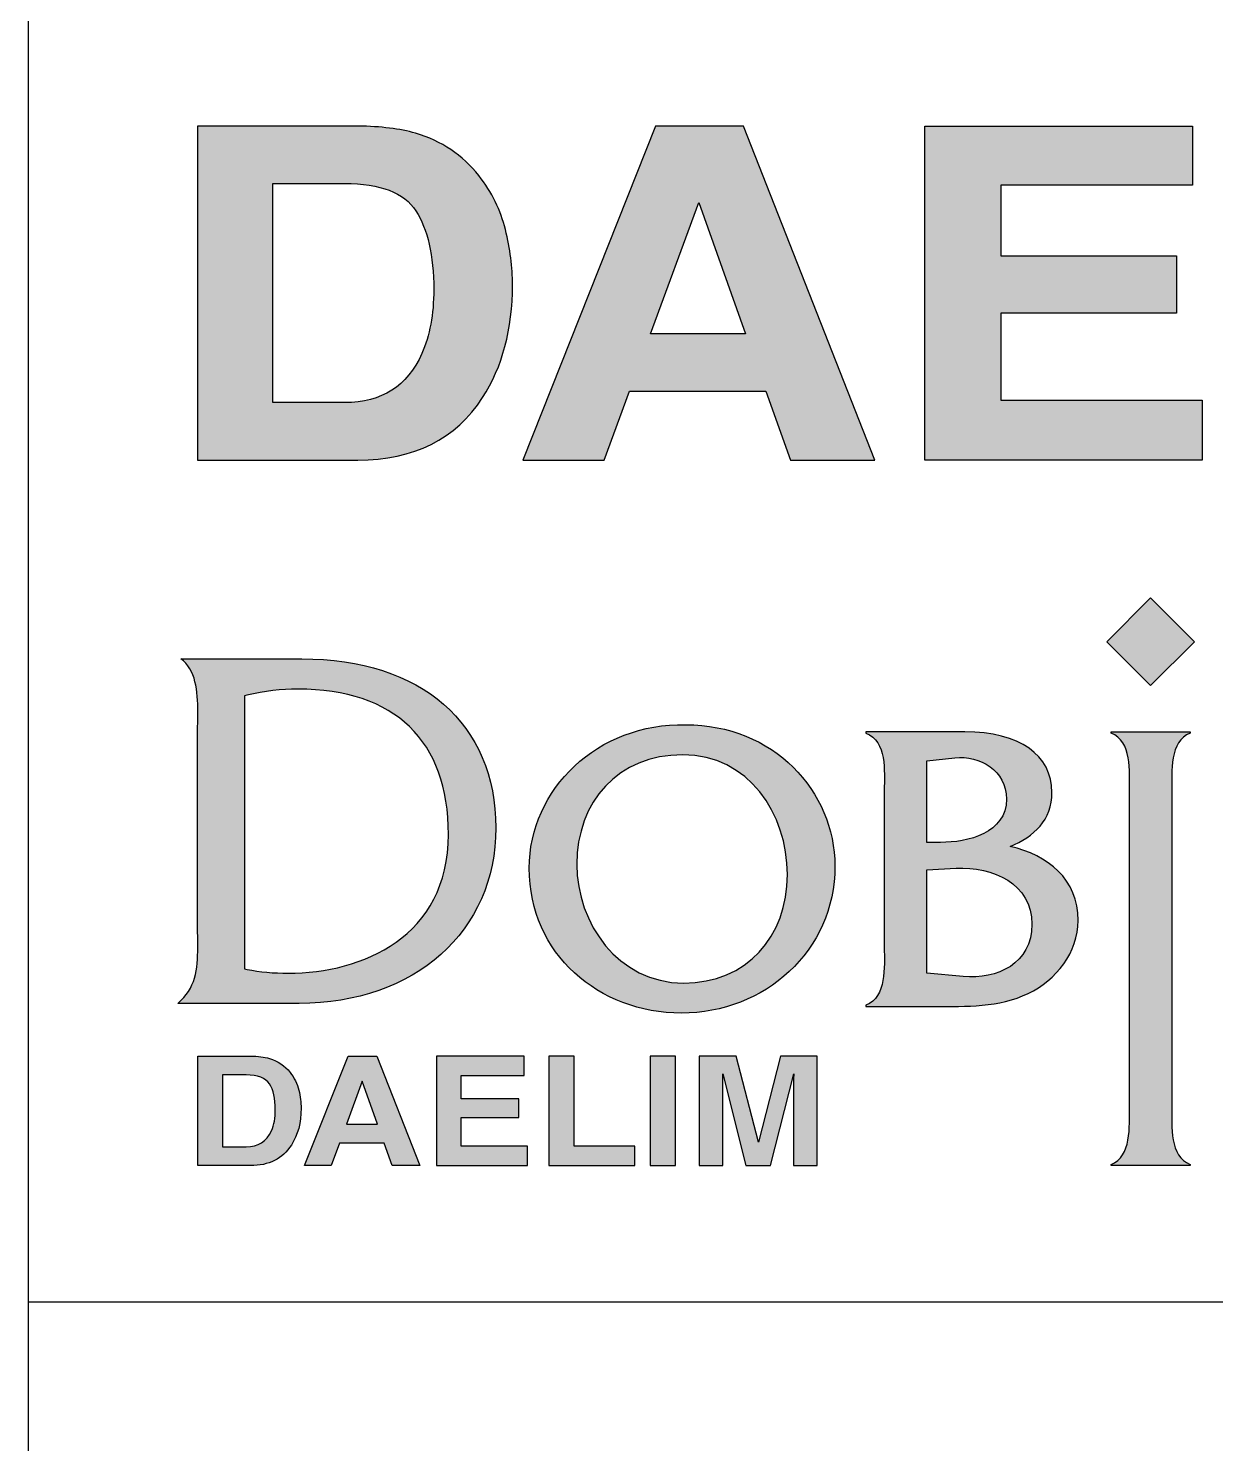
# Model space of a CAD drawing. Extents: x -3383 to -2963, y -4299 to -3705.
# Drawn here: x -3348.61 to -3336.5, y -3793.87 to -3779.44 of the extents above; entities that cross this region are included whole.
import ezdxf

# ---------------------------------------------------------------- set-up
doc = ezdxf.new("R2010")
doc.units = 0
doc.header["$LTSCALE"] = 7
doc.layers.get('0').update_dxf_attribs({"color": 2, "linetype": 'CONTINUOUS'})
doc.layers.add('D', color=2, linetype='CONTINUOUS')

msp = doc.modelspace()

# ---------------------------------------------------------------- hatches: boundary and pattern name
at = {"layer": 'D'}
h = msp.add_hatch(color=256, dxfattribs=at)
h.dxf.hatch_style = 2
edge = h.paths.add_edge_path()
edge.add_spline(control_points=[(-3345.250866, -3780.432501), (-3345.250866, -3780.432501), (-3346.88558, -3780.432501), (-3346.88558, -3780.432501), (-3346.88558, -3780.432501), (-3346.88558, -3783.83765), (-3346.88558, -3783.83765), (-3346.88558, -3783.83765), (-3345.250866, -3783.83765), (-3345.250866, -3783.83765), (-3344.677507, -3783.83765), (-3344.251773, -3783.62505), (-3343.977883, -3783.201777), (-3343.7764, -3782.887887), (-3343.673748, -3782.504134), (-3343.673748, -3782.050939), (-3343.673748, -3781.872801), (-3343.698104, -3781.684894), (-3343.745931, -3781.487951), (-3343.793631, -3781.291275), (-3343.884829, -3781.107628), (-3344.01597, -3780.938133), (-3344.181291, -3780.728681), (-3344.396912, -3780.584568), (-3344.662216, -3780.505246), (-3344.820256, -3780.460356), (-3345.015077, -3780.435663), (-3345.250866, -3780.432501)], knot_values=[0, 0, 0, 0, 1, 1, 1, 2, 2, 2, 3, 3, 3, 4, 4, 4, 5, 5, 5, 6, 6, 6, 7, 7, 7, 8, 8, 8, 9, 9, 9, 9], degree=3, periodic=0)
edge = h.paths.add_edge_path()
edge.add_spline(control_points=[(-3345.38434, -3781.018144), (-3345.021388, -3781.018144), (-3344.779148, -3781.11079), (-3344.658576, -3781.297305), (-3344.538889, -3781.482316), (-3344.476924, -3781.751048), (-3344.476924, -3782.09871), (-3344.476924, -3782.352067), (-3344.517133, -3782.569473), (-3344.597847, -3782.752966), (-3344.746274, -3783.084156), (-3345.008289, -3783.25188), (-3345.38434, -3783.25188), (-3345.38434, -3783.25188), (-3346.117399, -3783.25188), (-3346.117399, -3783.25188), (-3346.117399, -3783.25188), (-3346.117399, -3781.018144), (-3346.117399, -3781.018144), (-3346.117399, -3781.018144), (-3345.38434, -3781.018144), (-3345.38434, -3781.018144)], knot_values=[0, 0, 0, 0, 1, 1, 1, 2, 2, 2, 3, 3, 3, 4, 4, 4, 5, 5, 5, 6, 6, 6, 7, 7, 7, 7], degree=3, periodic=0)
h = msp.add_hatch(color=256, dxfattribs=at)
h.dxf.hatch_style = 2
edge = h.paths.add_edge_path()
edge.add_spline(control_points=[(-3343.568678, -3783.83765), (-3343.568678, -3783.83765), (-3342.738321, -3783.83765), (-3342.738321, -3783.83765), (-3342.738321, -3783.83765), (-3342.479946, -3783.134386), (-3342.479946, -3783.134386), (-3342.479946, -3783.134386), (-3341.089342, -3783.134386), (-3341.089342, -3783.134386), (-3341.089342, -3783.134386), (-3340.839485, -3783.83765), (-3340.839485, -3783.83765), (-3340.839485, -3783.83765), (-3339.978854, -3783.83765), (-3339.978854, -3783.83765), (-3339.978854, -3783.83765), (-3341.316207, -3780.432501), (-3341.316207, -3780.432501), (-3341.316207, -3780.432501), (-3342.21595, -3780.432501), (-3342.21595, -3780.432501), (-3342.21595, -3780.432501), (-3343.568678, -3783.83765), (-3343.568678, -3783.83765)], knot_values=[0, 0, 0, 0, 1, 1, 1, 2, 2, 2, 3, 3, 3, 4, 4, 4, 5, 5, 5, 6, 6, 6, 7, 7, 7, 8, 8, 8, 8], degree=3, periodic=0)
edge = h.paths.add_edge_path()
edge.add_spline(control_points=[(-3341.77456, -3781.210983), (-3341.77456, -3781.210983), (-3341.297964, -3782.54998), (-3341.297964, -3782.54998), (-3341.297964, -3782.54998), (-3342.266798, -3782.54998), (-3342.266798, -3782.54998), (-3342.266798, -3782.54998), (-3341.77456, -3781.210983), (-3341.77456, -3781.210983)], knot_values=[0, 0, 0, 0, 1, 1, 1, 2, 2, 2, 3, 3, 3, 3], degree=3, periodic=0)
h = msp.add_hatch(color=256, dxfattribs=at)
h.dxf.hatch_style = 2
edge = h.paths.add_edge_path()
edge.add_spline(control_points=[(-3336.736623, -3781.035852), (-3336.736623, -3781.035852), (-3338.69214, -3781.035852), (-3338.69214, -3781.035852), (-3338.69214, -3781.035852), (-3338.69214, -3781.755588), (-3338.69214, -3781.755588), (-3338.69214, -3781.755588), (-3336.900707, -3781.755588), (-3336.900707, -3781.755588), (-3336.900707, -3781.755588), (-3336.900707, -3782.340261), (-3336.900707, -3782.340261), (-3336.900707, -3782.340261), (-3338.69214, -3782.340261), (-3338.69214, -3782.340261), (-3338.69214, -3782.340261), (-3338.69214, -3783.227173), (-3338.69214, -3783.227173), (-3338.69214, -3783.227173), (-3336.638482, -3783.227173), (-3336.638482, -3783.227173), (-3336.638482, -3783.227173), (-3336.638482, -3783.83765), (-3336.638482, -3783.83765), (-3336.638482, -3783.83765), (-3339.466786, -3783.83765), (-3339.466786, -3783.83765), (-3339.466786, -3783.83765), (-3339.466786, -3780.432501), (-3339.466786, -3780.432501), (-3339.466786, -3780.432501), (-3336.736623, -3780.432501), (-3336.736623, -3780.432501), (-3336.736623, -3780.432501), (-3336.736623, -3781.035852), (-3336.736623, -3781.035852)], knot_values=[0, 0, 0, 0, 1, 1, 1, 2, 2, 2, 3, 3, 3, 4, 4, 4, 5, 5, 5, 6, 6, 6, 7, 7, 7, 8, 8, 8, 9, 9, 9, 10, 10, 10, 11, 11, 11, 12, 12, 12, 12], degree=3, periodic=0)
h = msp.add_hatch(color=256, dxfattribs=at)
h.dxf.hatch_style = 2
h.paths.add_polyline_path([(-3336.716793, -3785.690444), (-3337.164642, -3786.137888), (-3337.612045, -3785.690352), (-3337.164642, -3785.242815)])
h = msp.add_hatch(color=256, dxfattribs=at)
h.dxf.hatch_style = 2
edge = h.paths.add_edge_path()
edge.add_spline(control_points=[(-3346.382426, -3786.23548), (-3346.382426, -3786.23548), (-3346.406465, -3786.240924), (-3346.406465, -3786.240924), (-3346.406465, -3786.240924), (-3346.406465, -3789.026523), (-3346.406465, -3789.026523), (-3346.406465, -3789.026523), (-3346.381573, -3789.031566), (-3346.381573, -3789.031566), (-3346.250604, -3789.058034), (-3346.112835, -3789.070682), (-3345.960528, -3789.070682), (-3345.207004, -3789.070682), (-3344.326925, -3788.700074), (-3344.326925, -3787.655423), (-3344.326925, -3786.700122), (-3344.872815, -3786.173943), (-3345.863903, -3786.173943), (-3346.029804, -3786.173943), (-3346.199355, -3786.194022), (-3346.382426, -3786.23548)], knot_values=[0, 0, 0, 0, 1, 1, 1, 2, 2, 2, 3, 3, 3, 4, 4, 4, 5, 5, 5, 6, 6, 6, 7, 7, 7, 7], degree=3, periodic=0)
edge = h.paths.add_edge_path()
edge.add_spline(control_points=[(-3345.823165, -3785.865549), (-3344.602325, -3785.865549), (-3343.843937, -3786.526137), (-3343.843937, -3787.589788), (-3343.843937, -3788.643359), (-3344.668969, -3789.379076), (-3345.850398, -3789.379076), (-3345.850398, -3789.379076), (-3346.971377, -3789.379076), (-3347.088638, -3789.379076), (-3346.904553, -3789.226613), (-3346.883668, -3789.030529), (-3346.883668, -3788.805996), (-3346.883668, -3788.777592), (-3346.883935, -3788.74905), (-3346.88423, -3788.720061), (-3346.88423, -3788.720061), (-3346.884903, -3788.627064), (-3346.884903, -3788.627064), (-3346.884903, -3788.627064), (-3346.884903, -3786.579796), (-3346.884903, -3786.579796), (-3346.884903, -3786.579796), (-3346.884115, -3786.498319), (-3346.884115, -3786.498319), (-3346.883668, -3786.467619), (-3346.883147, -3786.435657), (-3346.883147, -3786.403114), (-3346.883147, -3786.200637), (-3346.902368, -3785.971107), (-3347.057533, -3785.865549), (-3346.892149, -3785.865549), (-3345.823165, -3785.865549), (-3345.823165, -3785.865549)], knot_values=[0, 0, 0, 0, 1, 1, 1, 2, 2, 2, 3, 3, 3, 4, 4, 4, 5, 5, 5, 6, 6, 6, 7, 7, 7, 8, 8, 8, 9, 9, 9, 10, 10, 10, 11, 11, 11, 11], degree=3, periodic=0)
h = msp.add_hatch(color=256, dxfattribs=at)
h.dxf.hatch_style = 2
edge = h.paths.add_edge_path()
edge.add_spline(control_points=[(-3341.907883, -3786.537799), (-3342.800974, -3786.516323), (-3343.502977, -3787.192804), (-3343.502977, -3788.000997), (-3343.502977, -3788.873115), (-3342.792534, -3789.477121), (-3341.950217, -3789.477121), (-3341.103852, -3789.477121), (-3340.384858, -3788.847454), (-3340.384858, -3787.979798), (-3340.384858, -3787.214054), (-3341.014433, -3786.533342), (-3341.907883, -3786.537799)], knot_values=[0, 0, 0, 0, 1, 1, 1, 2, 2, 2, 3, 3, 3, 4, 4, 4, 4], degree=3, periodic=0)
edge = h.paths.add_edge_path()
edge.add_spline(control_points=[(-3341.937365, -3786.843897), (-3341.265521, -3786.843897), (-3340.869865, -3787.443944), (-3340.869865, -3788.064922), (-3340.869865, -3788.698728), (-3341.282401, -3789.170796), (-3341.928994, -3789.170796), (-3342.596897, -3789.170796), (-3343.018053, -3788.558235), (-3343.018053, -3787.96278), (-3343.018053, -3787.320331), (-3342.596897, -3786.843897), (-3341.937365, -3786.843897)], knot_values=[0, 0, 0, 0, 1, 1, 1, 2, 2, 2, 3, 3, 3, 4, 4, 4, 4], degree=3, periodic=0)
h = msp.add_hatch(color=256, dxfattribs=at)
h.dxf.hatch_style = 2
edge = h.paths.add_edge_path()
edge.add_spline(control_points=[(-3339.447336, -3787.73726), (-3339.447336, -3787.73726), (-3339.447336, -3786.903498), (-3339.447336, -3786.903498), (-3339.447336, -3786.903498), (-3339.162349, -3786.873698), (-3339.162349, -3786.873698), (-3338.906914, -3786.848263), (-3338.634935, -3787.001404), (-3338.634935, -3787.294762), (-3338.634935, -3787.643761), (-3339.030453, -3787.73726), (-3339.306889, -3787.73726), (-3339.306889, -3787.73726), (-3339.447336, -3787.73726), (-3339.447336, -3787.73726)], knot_values=[0, 0, 0, 0, 1, 1, 1, 2, 2, 2, 3, 3, 3, 4, 4, 4, 5, 5, 5, 5], degree=3, periodic=0)
edge = h.paths.add_edge_path()
edge.add_spline(control_points=[(-3339.881164, -3788.80919), (-3339.881164, -3789.004734), (-3339.855595, -3789.31529), (-3340.068356, -3789.396182), (-3340.068356, -3789.396182), (-3340.068356, -3789.408969), (-3340.068356, -3789.408969), (-3340.068356, -3789.408969), (-3339.36649, -3789.408969), (-3339.36649, -3789.408969), (-3339.047541, -3789.408969), (-3338.711393, -3789.421659), (-3338.413619, -3789.277027), (-3338.128632, -3789.141222), (-3337.9032, -3788.86024), (-3337.9032, -3788.532758), (-3337.9032, -3788.115741), (-3338.213889, -3787.860643), (-3338.596579, -3787.779843), (-3338.354156, -3787.673695), (-3338.171081, -3787.511823), (-3338.171081, -3787.226703), (-3338.171081, -3786.848263), (-3338.498697, -3786.610048), (-3339.060369, -3786.610048), (-3339.060369, -3786.610048), (-3340.068356, -3786.610048), (-3340.068356, -3786.610048), (-3340.068356, -3786.610048), (-3340.068356, -3786.622605), (-3340.068356, -3786.622605), (-3339.851276, -3786.70363), (-3339.881164, -3787.014186), (-3339.881164, -3787.205499), (-3339.881164, -3787.205499), (-3339.881164, -3788.80919), (-3339.881164, -3788.80919)], knot_values=[0, 0, 0, 0, 1, 1, 1, 2, 2, 2, 3, 3, 3, 4, 4, 4, 5, 5, 5, 6, 6, 6, 7, 7, 7, 8, 8, 8, 9, 9, 9, 10, 10, 10, 11, 11, 11, 12, 12, 12, 12], degree=3, periodic=0)
edge = h.paths.add_edge_path()
edge.add_spline(control_points=[(-3339.447336, -3789.068654), (-3339.447336, -3789.068654), (-3339.447336, -3788.017923), (-3339.447336, -3788.017923), (-3339.447336, -3788.017923), (-3339.149563, -3788.000997), (-3339.149563, -3788.000997), (-3338.775041, -3787.979798), (-3338.375379, -3788.158278), (-3338.375379, -3788.571017), (-3338.375379, -3788.974934), (-3338.728452, -3789.136898), (-3339.077092, -3789.10264), (-3339.077092, -3789.10264), (-3339.447336, -3789.068654), (-3339.447336, -3789.068654)], knot_values=[0, 0, 0, 0, 1, 1, 1, 2, 2, 2, 3, 3, 3, 4, 4, 4, 5, 5, 5, 5], degree=3, periodic=0)
h = msp.add_hatch(color=256, dxfattribs=at)
h.dxf.hatch_style = 2
edge = h.paths.add_edge_path()
edge.add_spline(control_points=[(-3337.381658, -3787.20973), (-3337.381658, -3787.014186), (-3337.35159, -3786.70363), (-3337.56867, -3786.622605), (-3337.56867, -3786.622605), (-3337.56867, -3786.610048), (-3337.56867, -3786.610048), (-3337.56867, -3786.610048), (-3336.760592, -3786.610048), (-3336.760592, -3786.610048), (-3336.760592, -3786.610048), (-3336.760592, -3786.622605), (-3336.760592, -3786.622605), (-3336.973104, -3786.70363), (-3336.947761, -3787.018418), (-3336.947761, -3787.20973), (-3336.947761, -3787.20973), (-3336.947761, -3790.437372), (-3336.947761, -3790.437372), (-3336.947761, -3790.628998), (-3336.973104, -3790.939328), (-3336.760592, -3791.020132), (-3336.760592, -3791.020132), (-3336.760592, -3791.032914), (-3336.760592, -3791.032914), (-3336.760592, -3791.032914), (-3337.56867, -3791.032914), (-3337.56867, -3791.032914), (-3337.56867, -3791.032914), (-3337.56867, -3791.020132), (-3337.56867, -3791.020132), (-3337.356227, -3790.943518), (-3337.381658, -3790.628998), (-3337.381658, -3790.437372), (-3337.381658, -3790.437372), (-3337.381658, -3787.20973), (-3337.381658, -3787.20973)], knot_values=[0, 0, 0, 0, 1, 1, 1, 2, 2, 2, 3, 3, 3, 4, 4, 4, 5, 5, 5, 6, 6, 6, 7, 7, 7, 8, 8, 8, 9, 9, 9, 10, 10, 10, 11, 11, 11, 12, 12, 12, 12], degree=3, periodic=0)
h = msp.add_hatch(color=256, dxfattribs=at)
h.dxf.hatch_style = 2
edge = h.paths.add_edge_path()
edge.add_spline(control_points=[(-3346.346707, -3789.916102), (-3346.346707, -3789.916102), (-3346.882856, -3789.916102), (-3346.882856, -3789.916102), (-3346.882856, -3789.916102), (-3346.882856, -3791.032914), (-3346.882856, -3791.032914), (-3346.882856, -3791.032914), (-3346.346707, -3791.032914), (-3346.346707, -3791.032914), (-3346.158658, -3791.032914), (-3346.019027, -3790.963187), (-3345.929197, -3790.824362), (-3345.863115, -3790.721414), (-3345.829447, -3790.595551), (-3345.829447, -3790.446913), (-3345.829447, -3790.388488), (-3345.837436, -3790.326859), (-3345.853122, -3790.262266), (-3345.868766, -3790.197761), (-3345.898677, -3790.137528), (-3345.941689, -3790.081938), (-3345.99591, -3790.013242), (-3346.066629, -3789.965976), (-3346.153643, -3789.93996), (-3346.205477, -3789.925238), (-3346.269373, -3789.917139), (-3346.346707, -3789.916102)], knot_values=[0, 0, 0, 0, 1, 1, 1, 2, 2, 2, 3, 3, 3, 4, 4, 4, 5, 5, 5, 6, 6, 6, 7, 7, 7, 8, 8, 8, 9, 9, 9, 9], degree=3, periodic=0)
edge = h.paths.add_edge_path()
edge.add_spline(control_points=[(-3346.390483, -3790.10818), (-3346.271443, -3790.10818), (-3346.191994, -3790.138565), (-3346.152449, -3790.199738), (-3346.113194, -3790.260418), (-3346.092871, -3790.348556), (-3346.092871, -3790.462581), (-3346.092871, -3790.545676), (-3346.106059, -3790.616981), (-3346.132531, -3790.677162), (-3346.181212, -3790.785785), (-3346.267147, -3790.840795), (-3346.390483, -3790.840795), (-3346.390483, -3790.840795), (-3346.63091, -3790.840795), (-3346.63091, -3790.840795), (-3346.63091, -3790.840795), (-3346.63091, -3790.10818), (-3346.63091, -3790.10818), (-3346.63091, -3790.10818), (-3346.390483, -3790.10818), (-3346.390483, -3790.10818)], knot_values=[0, 0, 0, 0, 1, 1, 1, 2, 2, 2, 3, 3, 3, 4, 4, 4, 5, 5, 5, 6, 6, 6, 7, 7, 7, 7], degree=3, periodic=0)
h = msp.add_hatch(color=256, dxfattribs=at)
h.dxf.hatch_style = 2
edge = h.paths.add_edge_path()
edge.add_spline(control_points=[(-3345.794987, -3791.032914), (-3345.794987, -3791.032914), (-3345.522648, -3791.032914), (-3345.522648, -3791.032914), (-3345.522648, -3791.032914), (-3345.437907, -3790.80226), (-3345.437907, -3790.80226), (-3345.437907, -3790.80226), (-3344.98182, -3790.80226), (-3344.98182, -3790.80226), (-3344.98182, -3790.80226), (-3344.899873, -3791.032914), (-3344.899873, -3791.032914), (-3344.899873, -3791.032914), (-3344.617605, -3791.032914), (-3344.617605, -3791.032914), (-3344.617605, -3791.032914), (-3345.056227, -3789.916102), (-3345.056227, -3789.916102), (-3345.056227, -3789.916102), (-3345.351322, -3789.916102), (-3345.351322, -3789.916102), (-3345.351322, -3789.916102), (-3345.794987, -3791.032914), (-3345.794987, -3791.032914)], knot_values=[0, 0, 0, 0, 1, 1, 1, 2, 2, 2, 3, 3, 3, 4, 4, 4, 5, 5, 5, 6, 6, 6, 7, 7, 7, 8, 8, 8, 8], degree=3, periodic=0)
edge = h.paths.add_edge_path()
edge.add_spline(control_points=[(-3345.206556, -3790.171427), (-3345.206556, -3790.171427), (-3345.050244, -3790.610587), (-3345.050244, -3790.610587), (-3345.050244, -3790.610587), (-3345.368, -3790.610587), (-3345.368, -3790.610587), (-3345.368, -3790.610587), (-3345.206556, -3790.171427), (-3345.206556, -3790.171427)], knot_values=[0, 0, 0, 0, 1, 1, 1, 2, 2, 2, 3, 3, 3, 3], degree=3, periodic=0)
h = msp.add_hatch(color=256, dxfattribs=at)
h.dxf.hatch_style = 2
edge = h.paths.add_edge_path()
edge.add_spline(control_points=[(-3343.554226, -3790.113988), (-3343.554226, -3790.113988), (-3344.195592, -3790.113988), (-3344.195592, -3790.113988), (-3344.195592, -3790.113988), (-3344.195592, -3790.350045), (-3344.195592, -3790.350045), (-3344.195592, -3790.350045), (-3343.608042, -3790.350045), (-3343.608042, -3790.350045), (-3343.608042, -3790.350045), (-3343.608042, -3790.541804), (-3343.608042, -3790.541804), (-3343.608042, -3790.541804), (-3344.195592, -3790.541804), (-3344.195592, -3790.541804), (-3344.195592, -3790.541804), (-3344.195592, -3790.832692), (-3344.195592, -3790.832692), (-3344.195592, -3790.832692), (-3343.522038, -3790.832692), (-3343.522038, -3790.832692), (-3343.522038, -3790.832692), (-3343.522038, -3791.032914), (-3343.522038, -3791.032914), (-3343.522038, -3791.032914), (-3344.449658, -3791.032914), (-3344.449658, -3791.032914), (-3344.449658, -3791.032914), (-3344.449658, -3789.916102), (-3344.449658, -3789.916102), (-3344.449658, -3789.916102), (-3343.554226, -3789.916102), (-3343.554226, -3789.916102), (-3343.554226, -3789.916102), (-3343.554226, -3790.113988), (-3343.554226, -3790.113988)], knot_values=[0, 0, 0, 0, 1, 1, 1, 2, 2, 2, 3, 3, 3, 4, 4, 4, 5, 5, 5, 6, 6, 6, 7, 7, 7, 8, 8, 8, 9, 9, 9, 10, 10, 10, 11, 11, 11, 12, 12, 12, 12], degree=3, periodic=0)
h = msp.add_hatch(color=256, dxfattribs=at)
h.dxf.hatch_style = 2
edge = h.paths.add_edge_path()
edge.add_spline(control_points=[(-3343.302953, -3789.916102), (-3343.302953, -3789.916102), (-3343.044143, -3789.916102), (-3343.044143, -3789.916102), (-3343.044143, -3789.916102), (-3343.044143, -3790.832692), (-3343.044143, -3790.832692), (-3343.044143, -3790.832692), (-3342.424898, -3790.832692), (-3342.424898, -3790.832692), (-3342.424898, -3790.832692), (-3342.424898, -3791.032914), (-3342.424898, -3791.032914), (-3342.424898, -3791.032914), (-3343.302953, -3791.032914), (-3343.302953, -3791.032914), (-3343.302953, -3791.032914), (-3343.302953, -3789.916102), (-3343.302953, -3789.916102)], knot_values=[0, 0, 0, 0, 1, 1, 1, 2, 2, 2, 3, 3, 3, 4, 4, 4, 5, 5, 5, 6, 6, 6, 6], degree=3, periodic=0)
h = msp.add_hatch(color=256, dxfattribs=at)
h.dxf.hatch_style = 2
edge = h.paths.add_edge_path()
edge.add_spline(control_points=[(-3342.010606, -3791.032914), (-3342.010606, -3791.032914), (-3342.269733, -3791.032914), (-3342.269733, -3791.032914), (-3342.269733, -3791.032914), (-3342.269733, -3789.916102), (-3342.269733, -3789.916102), (-3342.269733, -3789.916102), (-3342.010606, -3789.916102), (-3342.010606, -3789.916102), (-3342.010606, -3789.916102), (-3342.010606, -3791.032914), (-3342.010606, -3791.032914)], knot_values=[0, 0, 0, 0, 1, 1, 1, 2, 2, 2, 3, 3, 3, 4, 4, 4, 4], degree=3, periodic=0)
h = msp.add_hatch(color=256, dxfattribs=at)
h.dxf.hatch_style = 2
edge = h.paths.add_edge_path()
edge.add_spline(control_points=[(-3340.939842, -3789.916102), (-3340.939842, -3789.916102), (-3340.566717, -3789.916102), (-3340.566717, -3789.916102), (-3340.566717, -3789.916102), (-3340.566717, -3791.032914), (-3340.566717, -3791.032914), (-3340.566717, -3791.032914), (-3340.807319, -3791.032914), (-3340.807319, -3791.032914), (-3340.807319, -3791.032914), (-3340.807319, -3790.277662), (-3340.807319, -3790.277662), (-3340.807319, -3790.25578), (-3340.806913, -3790.225261), (-3340.806913, -3790.186237), (-3340.805834, -3790.147116), (-3340.805493, -3790.11673), (-3340.805493, -3790.095619), (-3340.805493, -3790.095619), (-3341.042495, -3791.032914), (-3341.042495, -3791.032914), (-3341.042495, -3791.032914), (-3341.295031, -3791.032914), (-3341.295031, -3791.032914), (-3341.295031, -3791.032914), (-3341.529623, -3790.095619), (-3341.529623, -3790.095619), (-3341.529623, -3790.11673), (-3341.529623, -3790.147116), (-3341.528609, -3790.186237), (-3341.528249, -3790.225261), (-3341.528249, -3790.25578), (-3341.528249, -3790.277662), (-3341.528249, -3790.277662), (-3341.528249, -3791.032914), (-3341.528249, -3791.032914), (-3341.528249, -3791.032914), (-3341.769077, -3791.032914), (-3341.769077, -3791.032914), (-3341.769077, -3791.032914), (-3341.769077, -3789.916102), (-3341.769077, -3789.916102), (-3341.769077, -3789.916102), (-3341.391471, -3789.916102), (-3341.391471, -3789.916102), (-3341.391471, -3789.916102), (-3341.165366, -3790.793889), (-3341.165366, -3790.793889), (-3341.165366, -3790.793889), (-3340.939842, -3789.916102), (-3340.939842, -3789.916102)], knot_values=[0, 0, 0, 0, 1, 1, 1, 2, 2, 2, 3, 3, 3, 4, 4, 4, 5, 5, 5, 6, 6, 6, 7, 7, 7, 8, 8, 8, 9, 9, 9, 10, 10, 10, 11, 11, 11, 12, 12, 12, 13, 13, 13, 14, 14, 14, 15, 15, 15, 16, 16, 16, 17, 17, 17, 17], degree=3, periodic=0)

# ---------------------------------------------------------------- linework, layer by layer
at = {"color": 4}
msp.add_line((-3348.612468, -3736.421113), (-3348.612468, -4285.421113), dxfattribs=at)
at = {"color": 7}
for p, q in [((-3348.612468, -3736.421113), (-3348.612468, -3792.421113)), ((-3348.612468, -3792.421113), (-3267.612468, -3792.421113))]:
    msp.add_line(p, q, dxfattribs=at)
at = {"layer": 'D'}
for p, q in [((-3337.612045, -3785.690352), (-3337.164642, -3785.242815)), ((-3337.164642, -3785.242815), (-3336.716793, -3785.690444)), ((-3337.164642, -3786.137888), (-3337.612045, -3785.690352)), ((-3336.716793, -3785.690444), (-3337.164642, -3786.137888))]:
    msp.add_line(p, q, dxfattribs=at)
for points in [[(-3345.250866, -3780.432501), (-3345.250866, -3780.432501), (-3346.88558, -3780.432501), (-3346.88558, -3780.432501)], [(-3346.88558, -3780.432501), (-3346.88558, -3780.432501), (-3346.88558, -3783.83765), (-3346.88558, -3783.83765)], [(-3344.662216, -3780.505246), (-3344.820256, -3780.460356), (-3345.015077, -3780.435663), (-3345.250866, -3780.432501)], [(-3342.21595, -3780.432501), (-3342.21595, -3780.432501), (-3343.568678, -3783.83765), (-3343.568678, -3783.83765)], [(-3341.316207, -3780.432501), (-3341.316207, -3780.432501), (-3342.21595, -3780.432501), (-3342.21595, -3780.432501)], [(-3339.978854, -3783.83765), (-3339.978854, -3783.83765), (-3341.316207, -3780.432501), (-3341.316207, -3780.432501)], [(-3339.466786, -3783.83765), (-3339.466786, -3783.83765), (-3339.466786, -3780.432501), (-3339.466786, -3780.432501)], [(-3339.466786, -3780.432501), (-3339.466786, -3780.432501), (-3336.736623, -3780.432501), (-3336.736623, -3780.432501)], [(-3336.736623, -3780.432501), (-3336.736623, -3780.432501), (-3336.736623, -3781.035852), (-3336.736623, -3781.035852)], [(-3344.01597, -3780.938133), (-3344.181291, -3780.728681), (-3344.396912, -3780.584568), (-3344.662216, -3780.505246)], [(-3346.117399, -3783.25188), (-3346.117399, -3783.25188), (-3346.117399, -3781.018144), (-3346.117399, -3781.018144)], [(-3346.117399, -3781.018144), (-3346.117399, -3781.018144), (-3345.38434, -3781.018144), (-3345.38434, -3781.018144)], [(-3345.38434, -3781.018144), (-3345.021388, -3781.018144), (-3344.779148, -3781.11079), (-3344.658576, -3781.297305)], [(-3343.745931, -3781.487951), (-3343.793631, -3781.291275), (-3343.884829, -3781.107628), (-3344.01597, -3780.938133)], [(-3336.736623, -3781.035852), (-3336.736623, -3781.035852), (-3338.69214, -3781.035852), (-3338.69214, -3781.035852)], [(-3338.69214, -3781.035852), (-3338.69214, -3781.035852), (-3338.69214, -3781.755588), (-3338.69214, -3781.755588)], [(-3342.266798, -3782.54998), (-3342.266798, -3782.54998), (-3341.77456, -3781.210983), (-3341.77456, -3781.210983)], [(-3341.77456, -3781.210983), (-3341.77456, -3781.210983), (-3341.297964, -3782.54998), (-3341.297964, -3782.54998)], [(-3338.69214, -3781.755588), (-3338.69214, -3781.755588), (-3336.900707, -3781.755588), (-3336.900707, -3781.755588)], [(-3336.900707, -3781.755588), (-3336.900707, -3781.755588), (-3336.900707, -3782.340261), (-3336.900707, -3782.340261)], [(-3336.900707, -3782.340261), (-3336.900707, -3782.340261), (-3338.69214, -3782.340261), (-3338.69214, -3782.340261)], [(-3338.69214, -3782.340261), (-3338.69214, -3782.340261), (-3338.69214, -3783.227173), (-3338.69214, -3783.227173)], [(-3341.297964, -3782.54998), (-3341.297964, -3782.54998), (-3342.266798, -3782.54998), (-3342.266798, -3782.54998)], [(-3344.597847, -3782.752966), (-3344.746274, -3783.084156), (-3345.008289, -3783.25188), (-3345.38434, -3783.25188)], [(-3342.738321, -3783.83765), (-3342.738321, -3783.83765), (-3342.479946, -3783.134386), (-3342.479946, -3783.134386)], [(-3342.479946, -3783.134386), (-3342.479946, -3783.134386), (-3341.089342, -3783.134386), (-3341.089342, -3783.134386)], [(-3341.089342, -3783.134386), (-3341.089342, -3783.134386), (-3340.839485, -3783.83765), (-3340.839485, -3783.83765)], [(-3345.38434, -3783.25188), (-3345.38434, -3783.25188), (-3346.117399, -3783.25188), (-3346.117399, -3783.25188)], [(-3345.250866, -3783.83765), (-3344.677507, -3783.83765), (-3344.251773, -3783.62505), (-3343.977883, -3783.201777)], [(-3338.69214, -3783.227173), (-3338.69214, -3783.227173), (-3336.638482, -3783.227173), (-3336.638482, -3783.227173)], [(-3336.638482, -3783.227173), (-3336.638482, -3783.227173), (-3336.638482, -3783.83765), (-3336.638482, -3783.83765)], [(-3346.88558, -3783.83765), (-3346.88558, -3783.83765), (-3345.250866, -3783.83765), (-3345.250866, -3783.83765)], [(-3343.568678, -3783.83765), (-3343.568678, -3783.83765), (-3342.738321, -3783.83765), (-3342.738321, -3783.83765)], [(-3340.839485, -3783.83765), (-3340.839485, -3783.83765), (-3339.978854, -3783.83765), (-3339.978854, -3783.83765)], [(-3336.638482, -3783.83765), (-3336.638482, -3783.83765), (-3339.466786, -3783.83765), (-3339.466786, -3783.83765)], [(-3347.057533, -3785.865549), (-3346.892149, -3785.865549), (-3345.823165, -3785.865549), (-3345.823165, -3785.865549)], [(-3346.382426, -3786.23548), (-3346.382426, -3786.23548), (-3346.406465, -3786.240924), (-3346.406465, -3786.240924)], [(-3346.406465, -3786.240924), (-3346.406465, -3786.240924), (-3346.406465, -3789.026523), (-3346.406465, -3789.026523)], [(-3346.884903, -3786.579796), (-3346.884903, -3786.579796), (-3346.884115, -3786.498319), (-3346.884115, -3786.498319)], [(-3346.884903, -3788.627064), (-3346.884903, -3788.627064), (-3346.884903, -3786.579796), (-3346.884903, -3786.579796)], [(-3339.060369, -3786.610048), (-3339.060369, -3786.610048), (-3340.068356, -3786.610048), (-3340.068356, -3786.610048)], [(-3340.068356, -3786.610048), (-3340.068356, -3786.610048), (-3340.068356, -3786.622605), (-3340.068356, -3786.622605)], [(-3340.068356, -3786.622605), (-3339.851276, -3786.70363), (-3339.881164, -3787.014186), (-3339.881164, -3787.205499)], [(-3337.56867, -3786.622605), (-3337.56867, -3786.622605), (-3337.56867, -3786.610048), (-3337.56867, -3786.610048)], [(-3337.56867, -3786.610048), (-3337.56867, -3786.610048), (-3336.760592, -3786.610048), (-3336.760592, -3786.610048)], [(-3337.381658, -3787.20973), (-3337.381658, -3787.014186), (-3337.35159, -3786.70363), (-3337.56867, -3786.622605)], [(-3336.760592, -3786.622605), (-3336.973104, -3786.70363), (-3336.947761, -3787.018418), (-3336.947761, -3787.20973)], [(-3336.760592, -3786.610048), (-3336.760592, -3786.610048), (-3336.760592, -3786.622605), (-3336.760592, -3786.622605)], [(-3339.447336, -3786.903498), (-3339.447336, -3786.903498), (-3339.162349, -3786.873698), (-3339.162349, -3786.873698)], [(-3339.447336, -3787.73726), (-3339.447336, -3787.73726), (-3339.447336, -3786.903498), (-3339.447336, -3786.903498)], [(-3339.881164, -3787.205499), (-3339.881164, -3787.205499), (-3339.881164, -3788.80919), (-3339.881164, -3788.80919)], [(-3337.381658, -3790.437372), (-3337.381658, -3790.437372), (-3337.381658, -3787.20973), (-3337.381658, -3787.20973)], [(-3336.947761, -3787.20973), (-3336.947761, -3787.20973), (-3336.947761, -3790.437372), (-3336.947761, -3790.437372)], [(-3339.306889, -3787.73726), (-3339.306889, -3787.73726), (-3339.447336, -3787.73726), (-3339.447336, -3787.73726)], [(-3339.447336, -3788.017923), (-3339.447336, -3788.017923), (-3339.149563, -3788.000997), (-3339.149563, -3788.000997)], [(-3339.447336, -3789.068654), (-3339.447336, -3789.068654), (-3339.447336, -3788.017923), (-3339.447336, -3788.017923)], [(-3346.88423, -3788.720061), (-3346.88423, -3788.720061), (-3346.884903, -3788.627064), (-3346.884903, -3788.627064)], [(-3339.881164, -3788.80919), (-3339.881164, -3789.004734), (-3339.855595, -3789.31529), (-3340.068356, -3789.396182)], [(-3346.406465, -3789.026523), (-3346.406465, -3789.026523), (-3346.381573, -3789.031566), (-3346.381573, -3789.031566)], [(-3339.077092, -3789.10264), (-3339.077092, -3789.10264), (-3339.447336, -3789.068654), (-3339.447336, -3789.068654)], [(-3345.850398, -3789.379076), (-3345.850398, -3789.379076), (-3346.971377, -3789.379076), (-3347.088638, -3789.379076)], [(-3339.36649, -3789.408969), (-3339.047541, -3789.408969), (-3338.711393, -3789.421659), (-3338.413619, -3789.277027)], [(-3340.068356, -3789.396182), (-3340.068356, -3789.396182), (-3340.068356, -3789.408969), (-3340.068356, -3789.408969)], [(-3340.068356, -3789.408969), (-3340.068356, -3789.408969), (-3339.36649, -3789.408969), (-3339.36649, -3789.408969)], [(-3337.56867, -3791.020132), (-3337.356227, -3790.943518), (-3337.381658, -3790.628998), (-3337.381658, -3790.437372)], [(-3336.947761, -3790.437372), (-3336.947761, -3790.628998), (-3336.973104, -3790.939328), (-3336.760592, -3791.020132)], [(-3337.56867, -3791.032914), (-3337.56867, -3791.032914), (-3337.56867, -3791.020132), (-3337.56867, -3791.020132)], [(-3336.760592, -3791.032914), (-3336.760592, -3791.032914), (-3337.56867, -3791.032914), (-3337.56867, -3791.032914)], [(-3336.760592, -3791.020132), (-3336.760592, -3791.020132), (-3336.760592, -3791.032914), (-3336.760592, -3791.032914)]]:
    msp.add_open_spline(points, degree=3, dxfattribs=at)
for points, knots in [([(-3344.658576, -3781.297305), (-3344.538889, -3781.482316), (-3344.476924, -3781.751048), (-3344.476924, -3782.09871), (-3344.476924, -3782.352067), (-3344.517133, -3782.569473), (-3344.597847, -3782.752966)], [1, 1, 1, 1, 2, 2, 2, 3, 3, 3, 3]), ([(-3343.977883, -3783.201777), (-3343.7764, -3782.887887), (-3343.673748, -3782.504134), (-3343.673748, -3782.050939), (-3343.673748, -3781.872801), (-3343.698104, -3781.684894), (-3343.745931, -3781.487951)], [4, 4, 4, 4, 5, 5, 5, 6, 6, 6, 6]), ([(-3346.884115, -3786.498319), (-3346.883668, -3786.467619), (-3346.883147, -3786.435657), (-3346.883147, -3786.403114), (-3346.883147, -3786.200637), (-3346.902368, -3785.971107), (-3347.057533, -3785.865549)], [8, 8, 8, 8, 9, 9, 9, 10, 10, 10, 10]), ([(-3345.823165, -3785.865549), (-3344.602325, -3785.865549), (-3343.843937, -3786.526137), (-3343.843937, -3787.589788), (-3343.843937, -3788.643359), (-3344.668969, -3789.379076), (-3345.850398, -3789.379076)], [0, 0, 0, 0, 1, 1, 1, 2, 2, 2, 2]), ([(-3346.381573, -3789.031566), (-3346.250604, -3789.058034), (-3346.112835, -3789.070682), (-3345.960528, -3789.070682), (-3345.207004, -3789.070682), (-3344.326925, -3788.700074), (-3344.326925, -3787.655423), (-3344.326925, -3786.700122), (-3344.872815, -3786.173943), (-3345.863903, -3786.173943), (-3346.029804, -3786.173943), (-3346.199355, -3786.194022), (-3346.382426, -3786.23548)], [3, 3, 3, 3, 4, 4, 4, 5, 5, 5, 6, 6, 6, 7, 7, 7, 7]), ([(-3341.907883, -3786.537799), (-3342.800974, -3786.516323), (-3343.502977, -3787.192804), (-3343.502977, -3788.000997), (-3343.502977, -3788.873115), (-3342.792534, -3789.477121), (-3341.950217, -3789.477121), (-3341.103852, -3789.477121), (-3340.384858, -3788.847454), (-3340.384858, -3787.979798), (-3340.384858, -3787.214054), (-3341.014433, -3786.533342), (-3341.907883, -3786.537799)], [0, 0, 0, 0, 1, 1, 1, 2, 2, 2, 3, 3, 3, 4, 4, 4, 4]), ([(-3338.596579, -3787.779843), (-3338.354156, -3787.673695), (-3338.171081, -3787.511823), (-3338.171081, -3787.226703), (-3338.171081, -3786.848263), (-3338.498697, -3786.610048), (-3339.060369, -3786.610048)], [6, 6, 6, 6, 7, 7, 7, 8, 8, 8, 8]), ([(-3341.937365, -3786.843897), (-3341.265521, -3786.843897), (-3340.869865, -3787.443944), (-3340.869865, -3788.064922), (-3340.869865, -3788.698728), (-3341.282401, -3789.170796), (-3341.928994, -3789.170796), (-3342.596897, -3789.170796), (-3343.018053, -3788.558235), (-3343.018053, -3787.96278), (-3343.018053, -3787.320331), (-3342.596897, -3786.843897), (-3341.937365, -3786.843897)], [0, 0, 0, 0, 1, 1, 1, 2, 2, 2, 3, 3, 3, 4, 4, 4, 4]), ([(-3339.162349, -3786.873698), (-3338.906914, -3786.848263), (-3338.634935, -3787.001404), (-3338.634935, -3787.294762), (-3338.634935, -3787.643761), (-3339.030453, -3787.73726), (-3339.306889, -3787.73726)], [2, 2, 2, 2, 3, 3, 3, 4, 4, 4, 4]), ([(-3338.413619, -3789.277027), (-3338.128632, -3789.141222), (-3337.9032, -3788.86024), (-3337.9032, -3788.532758), (-3337.9032, -3788.115741), (-3338.213889, -3787.860643), (-3338.596579, -3787.779843)], [4, 4, 4, 4, 5, 5, 5, 6, 6, 6, 6]), ([(-3339.149563, -3788.000997), (-3338.775041, -3787.979798), (-3338.375379, -3788.158278), (-3338.375379, -3788.571017), (-3338.375379, -3788.974934), (-3338.728452, -3789.136898), (-3339.077092, -3789.10264)], [2, 2, 2, 2, 3, 3, 3, 4, 4, 4, 4]), ([(-3347.088638, -3789.379076), (-3346.904553, -3789.226613), (-3346.883668, -3789.030529), (-3346.883668, -3788.805996), (-3346.883668, -3788.777592), (-3346.883935, -3788.74905), (-3346.88423, -3788.720061)], [3, 3, 3, 3, 4, 4, 4, 5, 5, 5, 5]), ([(-3346.346707, -3789.916102), (-3346.346707, -3789.916102), (-3346.882856, -3789.916102), (-3346.882856, -3789.916102), (-3346.882856, -3789.916102), (-3346.882856, -3791.032914), (-3346.882856, -3791.032914), (-3346.882856, -3791.032914), (-3346.346707, -3791.032914), (-3346.346707, -3791.032914), (-3346.158658, -3791.032914), (-3346.019027, -3790.963187), (-3345.929197, -3790.824362), (-3345.863115, -3790.721414), (-3345.829447, -3790.595551), (-3345.829447, -3790.446913), (-3345.829447, -3790.388488), (-3345.837436, -3790.326859), (-3345.853122, -3790.262266), (-3345.868766, -3790.197761), (-3345.898677, -3790.137528), (-3345.941689, -3790.081938), (-3345.99591, -3790.013242), (-3346.066629, -3789.965976), (-3346.153643, -3789.93996), (-3346.205477, -3789.925238), (-3346.269373, -3789.917139), (-3346.346707, -3789.916102)], [0, 0, 0, 0, 1, 1, 1, 2, 2, 2, 3, 3, 3, 4, 4, 4, 5, 5, 5, 6, 6, 6, 7, 7, 7, 8, 8, 8, 9, 9, 9, 9]), ([(-3345.794987, -3791.032914), (-3345.794987, -3791.032914), (-3345.522648, -3791.032914), (-3345.522648, -3791.032914), (-3345.522648, -3791.032914), (-3345.437907, -3790.80226), (-3345.437907, -3790.80226), (-3345.437907, -3790.80226), (-3344.98182, -3790.80226), (-3344.98182, -3790.80226), (-3344.98182, -3790.80226), (-3344.899873, -3791.032914), (-3344.899873, -3791.032914), (-3344.899873, -3791.032914), (-3344.617605, -3791.032914), (-3344.617605, -3791.032914), (-3344.617605, -3791.032914), (-3345.056227, -3789.916102), (-3345.056227, -3789.916102), (-3345.056227, -3789.916102), (-3345.351322, -3789.916102), (-3345.351322, -3789.916102), (-3345.351322, -3789.916102), (-3345.794987, -3791.032914), (-3345.794987, -3791.032914)], [0, 0, 0, 0, 1, 1, 1, 2, 2, 2, 3, 3, 3, 4, 4, 4, 5, 5, 5, 6, 6, 6, 7, 7, 7, 8, 8, 8, 8]), ([(-3343.554226, -3790.113988), (-3343.554226, -3790.113988), (-3344.195592, -3790.113988), (-3344.195592, -3790.113988), (-3344.195592, -3790.113988), (-3344.195592, -3790.350045), (-3344.195592, -3790.350045), (-3344.195592, -3790.350045), (-3343.608042, -3790.350045), (-3343.608042, -3790.350045), (-3343.608042, -3790.350045), (-3343.608042, -3790.541804), (-3343.608042, -3790.541804), (-3343.608042, -3790.541804), (-3344.195592, -3790.541804), (-3344.195592, -3790.541804), (-3344.195592, -3790.541804), (-3344.195592, -3790.832692), (-3344.195592, -3790.832692), (-3344.195592, -3790.832692), (-3343.522038, -3790.832692), (-3343.522038, -3790.832692), (-3343.522038, -3790.832692), (-3343.522038, -3791.032914), (-3343.522038, -3791.032914), (-3343.522038, -3791.032914), (-3344.449658, -3791.032914), (-3344.449658, -3791.032914), (-3344.449658, -3791.032914), (-3344.449658, -3789.916102), (-3344.449658, -3789.916102), (-3344.449658, -3789.916102), (-3343.554226, -3789.916102), (-3343.554226, -3789.916102), (-3343.554226, -3789.916102), (-3343.554226, -3790.113988), (-3343.554226, -3790.113988)], [0, 0, 0, 0, 1, 1, 1, 2, 2, 2, 3, 3, 3, 4, 4, 4, 5, 5, 5, 6, 6, 6, 7, 7, 7, 8, 8, 8, 9, 9, 9, 10, 10, 10, 11, 11, 11, 12, 12, 12, 12]), ([(-3343.302953, -3789.916102), (-3343.302953, -3789.916102), (-3343.044143, -3789.916102), (-3343.044143, -3789.916102), (-3343.044143, -3789.916102), (-3343.044143, -3790.832692), (-3343.044143, -3790.832692), (-3343.044143, -3790.832692), (-3342.424898, -3790.832692), (-3342.424898, -3790.832692), (-3342.424898, -3790.832692), (-3342.424898, -3791.032914), (-3342.424898, -3791.032914), (-3342.424898, -3791.032914), (-3343.302953, -3791.032914), (-3343.302953, -3791.032914), (-3343.302953, -3791.032914), (-3343.302953, -3789.916102), (-3343.302953, -3789.916102)], [0, 0, 0, 0, 1, 1, 1, 2, 2, 2, 3, 3, 3, 4, 4, 4, 5, 5, 5, 6, 6, 6, 6]), ([(-3342.010606, -3791.032914), (-3342.010606, -3791.032914), (-3342.269733, -3791.032914), (-3342.269733, -3791.032914), (-3342.269733, -3791.032914), (-3342.269733, -3789.916102), (-3342.269733, -3789.916102), (-3342.269733, -3789.916102), (-3342.010606, -3789.916102), (-3342.010606, -3789.916102), (-3342.010606, -3789.916102), (-3342.010606, -3791.032914), (-3342.010606, -3791.032914)], [0, 0, 0, 0, 1, 1, 1, 2, 2, 2, 3, 3, 3, 4, 4, 4, 4]), ([(-3340.939842, -3789.916102), (-3340.939842, -3789.916102), (-3340.566717, -3789.916102), (-3340.566717, -3789.916102), (-3340.566717, -3789.916102), (-3340.566717, -3791.032914), (-3340.566717, -3791.032914), (-3340.566717, -3791.032914), (-3340.807319, -3791.032914), (-3340.807319, -3791.032914), (-3340.807319, -3791.032914), (-3340.807319, -3790.277662), (-3340.807319, -3790.277662), (-3340.807319, -3790.25578), (-3340.806913, -3790.225261), (-3340.806913, -3790.186237), (-3340.805834, -3790.147116), (-3340.805493, -3790.11673), (-3340.805493, -3790.095619), (-3340.805493, -3790.095619), (-3341.042495, -3791.032914), (-3341.042495, -3791.032914), (-3341.042495, -3791.032914), (-3341.295031, -3791.032914), (-3341.295031, -3791.032914), (-3341.295031, -3791.032914), (-3341.529623, -3790.095619), (-3341.529623, -3790.095619), (-3341.529623, -3790.11673), (-3341.529623, -3790.147116), (-3341.528609, -3790.186237), (-3341.528249, -3790.225261), (-3341.528249, -3790.25578), (-3341.528249, -3790.277662), (-3341.528249, -3790.277662), (-3341.528249, -3791.032914), (-3341.528249, -3791.032914), (-3341.528249, -3791.032914), (-3341.769077, -3791.032914), (-3341.769077, -3791.032914), (-3341.769077, -3791.032914), (-3341.769077, -3789.916102), (-3341.769077, -3789.916102), (-3341.769077, -3789.916102), (-3341.391471, -3789.916102), (-3341.391471, -3789.916102), (-3341.391471, -3789.916102), (-3341.165366, -3790.793889), (-3341.165366, -3790.793889), (-3341.165366, -3790.793889), (-3340.939842, -3789.916102), (-3340.939842, -3789.916102)], [0, 0, 0, 0, 1, 1, 1, 2, 2, 2, 3, 3, 3, 4, 4, 4, 5, 5, 5, 6, 6, 6, 7, 7, 7, 8, 8, 8, 9, 9, 9, 10, 10, 10, 11, 11, 11, 12, 12, 12, 13, 13, 13, 14, 14, 14, 15, 15, 15, 16, 16, 16, 17, 17, 17, 17]), ([(-3346.390483, -3790.10818), (-3346.271443, -3790.10818), (-3346.191994, -3790.138565), (-3346.152449, -3790.199738), (-3346.113194, -3790.260418), (-3346.092871, -3790.348556), (-3346.092871, -3790.462581), (-3346.092871, -3790.545676), (-3346.106059, -3790.616981), (-3346.132531, -3790.677162), (-3346.181212, -3790.785785), (-3346.267147, -3790.840795), (-3346.390483, -3790.840795), (-3346.390483, -3790.840795), (-3346.63091, -3790.840795), (-3346.63091, -3790.840795), (-3346.63091, -3790.840795), (-3346.63091, -3790.10818), (-3346.63091, -3790.10818), (-3346.63091, -3790.10818), (-3346.390483, -3790.10818), (-3346.390483, -3790.10818)], [0, 0, 0, 0, 1, 1, 1, 2, 2, 2, 3, 3, 3, 4, 4, 4, 5, 5, 5, 6, 6, 6, 7, 7, 7, 7]), ([(-3345.206556, -3790.171427), (-3345.206556, -3790.171427), (-3345.050244, -3790.610587), (-3345.050244, -3790.610587), (-3345.050244, -3790.610587), (-3345.368, -3790.610587), (-3345.368, -3790.610587), (-3345.368, -3790.610587), (-3345.206556, -3790.171427), (-3345.206556, -3790.171427)], [0, 0, 0, 0, 1, 1, 1, 2, 2, 2, 3, 3, 3, 3])]:
    msp.add_open_spline(points, degree=3, knots=knots, dxfattribs=at)

doc.saveas('drawing.dxf')
